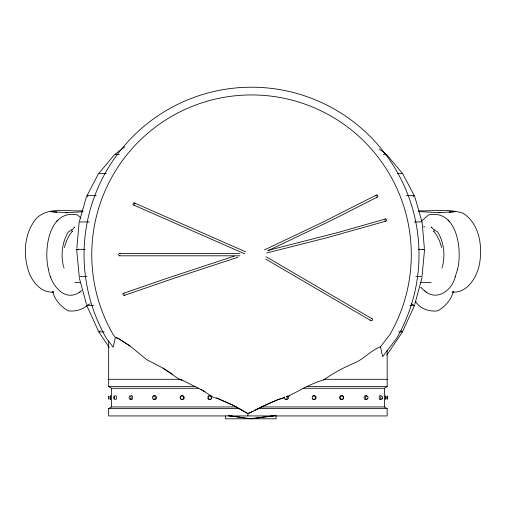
<?xml version="1.0" encoding="UTF-8"?>
<svg xmlns="http://www.w3.org/2000/svg" width="506" height="506" viewBox="0 0 506 506"><rect width="100%" height="100%" fill="white"/><g stroke="black" fill="none" stroke-linecap="round" stroke-linejoin="round"><path stroke-width="0.76" d="M76.855 248.351L79.145 221.925L89.17 221.925M418.405 249.331L424.578 249.331L422.023 276.453L415.856 276.453M108.866 398.469C108.442 401.252 108.189 394.661 108.834 396.4M385.787 398.633C385.015 402.087 385.351 392.346 385.812 397.083M442.598 266.042C445.286 254.689 443.851 242.165 437.791 232.115L435.59 230.591M457.456 269.704L457.544 269.401C462.49 249.989 457.184 208.984 428.512 214.949L421.517 221.166M74.464 227.573L74.629 226.903L72.32 229.724L70.903 229.952L72.497 231.368M414.762 304.327L422.042 277.509M79.486 221.078L86.551 196.341M424.37 290.602C436.368 301.835 452.105 290.514 455.179 276.953L455.286 276.58M441.966 268.047L442.383 266.706M455.179 276.953L457.544 269.401M452.339 292.114C467.481 293.107 476.671 277.535 479.397 264.53C482.743 246.567 479.726 224.126 463.294 213.368C449.126 208.383 433.667 211.388 418.955 210.781M453.268 291.772C451.162 300.02 445.021 306.68 437.76 310.848C429.411 311.943 419.942 308.85 415.458 301.367M64.306 247.497L66.545 240.786L69.442 235.024L72.377 231.153M380.955 398.911L380.904 399.057A2.037 1.018 -90 0 1 380.689 399.379M402.852 330.905L414.578 305.377L411.119 303.891M87.873 196.695L86.988 195.645L98.588 173.552L106.304 173.552M366.888 398.911L366.799 399.057A2.037 1.594 -90 0 1 364.548 399.057A2.037 1.594 -90 0 1 364.548 396.173A2.037 1.594 -90 0 1 366.799 396.173L366.888 396.318M386.742 355.168L402.491 331.854L401.252 330.88M343.207 398.633L342.897 399.057A2.037 1.967 -90 0 1 340.114 399.057A2.037 1.967 -90 0 1 340.114 396.173A2.037 1.967 -90 0 1 342.897 396.173L343.207 396.596A2.037 1.967 -90 0 1 343.403 398.14M80.985 218.054L77.488 214.949C48.816 208.984 43.51 249.989 48.456 269.401L48.544 269.704M286.617 396.925C298.869 391.176 310.551 383.535 323.802 379.886C332.967 373.245 343.106 367.849 353.485 363.428C363.403 359.715 370.392 350.424 380.487 346.831L389.886 334.58A159.763 159.763 0 0 0 251.526 94.938A159.763 159.763 0 0 0 113.173 334.58L115.355 337.426L118.493 338.571L130.137 346.079L146.639 359.595L162.995 368.14L172.793 374.434M413.364 196.695L414.243 195.645L402.649 173.552L397.248 173.552M99.081 173.014L114.78 154.406L119.41 154.406M57.937 220.04L56.274 221.843M433.503 231.368L435.097 229.952L433.68 229.724L431.371 226.903L431.536 227.573M48.456 269.401C50.562 283.834 63.99 303.107 80.03 291.899M79.701 292.177L81.63 290.602M109.245 347.394L98.746 331.854L99.986 330.88M115.311 154.007L124.912 146.816M86.45 306.124C81.346 310.127 74.629 311.658 68.24 310.848C60.979 306.68 54.838 300.02 52.732 291.772M261.773 406.95L384.383 406.95L387.166 408.608L387.166 415.938L108.67 415.938L108.67 408.608L111.459 406.95L236.346 406.95M303.265 388.279L384.383 388.279L387.166 386.622L387.166 350.329M376.363 195.082L321.683 222.71L264.499 249.875M377.312 197.062L333.353 219.44L268.269 250.552M253.152 411.106L247.921 413.623L233.785 405.61L216.568 397.861M254.518 410.41L262.057 406.558L277.237 399.904L284.385 397.602M70.41 230.591L68.209 232.115C62.149 242.165 60.714 254.689 63.402 266.042M98.379 330.905L86.652 305.377L90.119 303.891M123.616 293.278L165.19 278.895L234.227 256.131M124.305 295.365L176.683 277.358L237.896 257.263M286.529 396.913L289.388 395.989M284.454 397.608C271.513 401.119 260.109 408.418 247.921 413.623L233.785 405.61L218.605 398.949L213.33 397.273L200.926 389.493L179.978 379.045M385.332 219.003L338.286 232.418L267.636 250.508M385.876 221.135L327.331 237.624L266.643 253M52.605 291.829L53.396 291.69M422.402 249.705L424.578 249.331M449.935 212.134L449.056 212.261L455.558 211.622L438.266 212.703M273.961 415.698L250.748 418.626M274.998 415.698L251.526 418.791L228.061 415.698M65.457 212.798L83.066 211.717M383.365 154.406L386.451 154.406L402.15 173.014M86.988 195.645L96.248 195.645M406.527 195.645L414.243 195.645M414.376 221.925L422.093 221.925L424.376 248.351M423.579 226.871L425.084 226.871M86.924 276.453L79.208 276.453L76.653 249.331L85.141 249.331M119.656 253.601L239.895 253.601M119.656 255.802L239.895 255.802M74.964 282.531L80.131 282.531M420.106 282.531L431.036 282.531M86.652 305.377L93.597 305.377M409.955 305.377L414.578 305.377M98.746 331.854L104.147 331.854M398.633 331.854L402.491 331.854M108.67 379.291L181.173 379.291M323.366 379.291L387.166 379.291M108.67 340.93L108.67 386.622L195.398 386.622M306.769 386.622L387.166 386.622M108.67 386.622L111.459 388.279L198.769 388.279M108.67 408.608L239.996 408.608M257.396 408.608L387.166 408.608M82.826 210.692C67.431 211.925 49.196 206.397 36.685 218.023C23.782 233.291 22.58 255.821 29.563 273.98C33.655 283.645 42.308 293.037 53.661 292.114M418.348 211.527L440.543 212.798M67.734 212.703L50.442 211.622L56.944 212.261L56.065 212.134M244.189 417.76L232.836 416.229M228.807 415.673L232.159 416.141M76.653 249.331L78.835 249.705M452.604 291.69L453.395 291.829M181.964 380.31L179.497 379.462L162.995 368.14M245.669 251.836L134.501 203.001M244.79 253.848L133.622 205.019M200.926 389.493L205.006 391.676M130.137 346.079L118.493 338.571L115.355 337.426L113.205 347.211L106.481 338.444A167.492 167.492 0 0 1 251.526 87.209A167.492 167.492 0 0 1 396.577 338.444L382.637 356.622L380.487 346.831M372.03 318.736L266.131 256.763M370.911 320.627L265.663 259.047M379.323 149.068L385.92 154.007M425.97 291.899L426.299 292.177M421.03 287.617L420.777 287.402L424.667 290.849M449.726 221.843L448.063 220.04M433.623 231.153L436.558 235.024L439.455 240.786L441.694 247.497M63.617 266.706L64.034 268.047M50.714 276.58L50.821 276.953M414.68 196.341L421.745 221.078M79.189 277.509L86.469 304.327M384.383 388.279L384.383 406.95M276.086 415.369L276.086 418.791L225.41 418.791L225.41 415.888M247.921 413.004L247.921 415.938M111.459 388.279L111.459 406.95M384.895 219.262A1.101 0.961 71.9 0 1 386.28 219.345A1.101 0.961 71.9 0 1 386.312 220.882A1.101 0.961 71.9 0 1 384.927 220.793M375.882 195.658A1.101 0.955 61.1 0 1 377.115 195.088A1.101 0.955 61.1 0 1 377.792 196.492A1.101 0.955 61.1 0 1 376.559 197.055M371.53 318.609A1.101 0.987 -60.8 0 1 372.486 319.552A1.101 0.987 -60.8 0 1 371.587 320.734A1.101 0.987 -60.8 0 1 370.474 319.994M119.922 255.77A1.107 1.018 -90 0 1 118.644 254.556A1.107 1.018 -90 0 1 120.169 253.746M124.893 294.84A1.107 1.025 69.4 0 1 123.603 295.327A1.107 1.025 69.4 0 1 122.964 293.973A1.107 1.025 69.4 0 1 124.153 293.259M134.912 203.336A1.107 1.006 -65.4 0 1 135.032 203.576M134.406 205.006A1.107 1.006 -65.4 0 1 133.173 204.614A1.107 1.006 -65.4 0 1 133.407 203.216A1.107 1.006 -65.4 0 1 134.729 203.134M312.664 396.173A2.037 2.018 -90 0 1 315.523 396.173L315.839 396.596A2.037 2.018 -90 0 1 315.839 398.633L315.523 399.057A2.037 2.018 -90 0 1 312.664 399.057M380.442 399.582A2.037 1.018 -90 0 1 379.171 397.349A2.037 1.018 -90 0 1 380.689 395.85M285.397 399.057A2.037 1.765 90 0 0 287.895 399.057L288.173 398.633A2.037 1.765 -90 0 0 288.173 396.596L287.895 396.173A2.037 1.765 90 0 0 287.528 395.85M286.883 396.4A1.714 1.486 -90 0 1 286.972 398.715A1.714 1.486 -90 0 1 284.979 399.019A1.714 1.486 -90 0 1 284.549 396.755M131.105 399.582A2.037 1.24 90 0 0 132.306 399.057L132.502 398.633A2.037 1.24 -90 0 0 132.502 396.596L132.306 396.173A2.037 1.24 90 0 0 130.807 395.85M130.807 399.379A2.037 1.24 90 0 1 130.548 399.057M153.482 399.057A2.037 1.765 90 0 0 155.974 399.057L156.253 398.633A2.037 1.765 -90 0 0 156.253 396.596L155.974 396.173A2.037 1.765 90 0 0 153.843 395.85M153.198 396.596A2.037 1.765 90 0 1 153.482 396.173M115.558 399.379A2.037 0.525 90 0 0 116.197 399.057L116.279 398.633A2.037 0.525 -90 0 0 116.279 396.596L116.197 396.173A2.037 0.525 90 0 0 115.558 395.85M207.688 397.083A2.037 1.967 -90 0 1 210.977 396.173L211.293 396.596A2.037 1.967 -90 0 1 211.293 398.633L210.977 399.057A2.037 1.967 -90 0 1 207.688 398.14M110.03 397.083C110.352 405.192 110.934 391.34 110.03 397.083M386.951 397.172C387.223 403.99 387.716 392.333 386.951 397.172M183.925 398.633L183.602 399.057A2.037 2.018 -90 0 1 180.743 399.057A2.037 2.018 -90 0 1 180.743 396.173A2.037 2.018 -90 0 1 183.602 396.173L183.925 396.596A2.037 2.018 -90 0 1 183.925 398.633M315.352 398.469A1.714 1.701 -90 0 0 313.878 395.901A1.714 1.701 -90 0 0 312.404 398.469A1.714 1.701 -90 0 0 315.352 398.469M382.334 398.469A1.714 0.86 -90 0 0 381.587 395.901A1.714 0.86 -90 0 0 380.847 398.469A1.714 0.86 -90 0 0 382.334 398.469M367.634 398.829A1.714 1.341 -90 0 0 367.033 395.958A1.714 1.341 -90 0 0 365.395 398.058A1.714 1.341 -90 0 0 367.634 398.829M343.1 398.829A1.714 1.657 -90 0 0 342.353 395.958A1.714 1.657 -90 0 0 340.323 398.058A1.714 1.657 -90 0 0 343.1 398.829M130.877 398.829A1.714 1.044 -90 0 0 130.409 395.958A1.714 1.044 -90 0 0 129.131 398.058A1.714 1.044 -90 0 0 130.877 398.829M183.166 398.829A1.714 1.701 -90 0 0 182.4 395.958A1.714 1.701 -90 0 0 180.319 398.058A1.714 1.701 -90 0 0 183.166 398.829M154.962 398.829A1.714 1.486 -90 0 0 154.298 395.958A1.714 1.486 -90 0 0 152.483 398.058A1.714 1.486 -90 0 0 154.962 398.829M114.565 398.829A1.714 0.443 -90 0 0 114.369 395.958A1.714 0.443 -90 0 0 113.825 398.058A1.714 0.443 -90 0 0 114.565 398.829M211.179 398.829A1.714 1.657 -90 0 0 210.439 395.958A1.714 1.657 -90 0 0 208.409 398.058A1.714 1.657 -90 0 0 211.179 398.829"/></g></svg>
